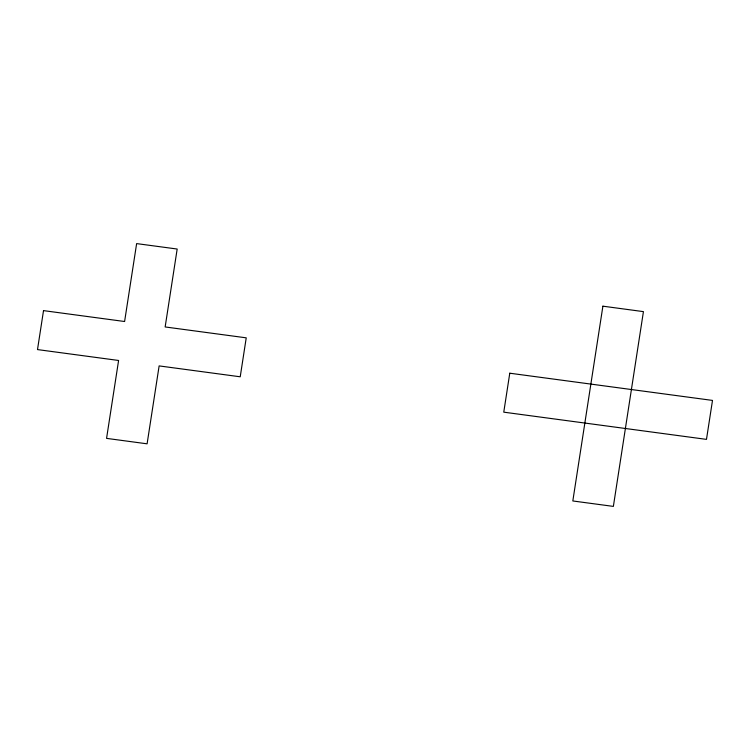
<?xml version="1.0" encoding="UTF-8"?>
<svg xmlns="http://www.w3.org/2000/svg" width="750" height="750" viewBox="0 0 750 750"><rect width="100%" height="100%" fill="white"/><g stroke="black" fill="none" stroke-linecap="round" stroke-linejoin="round"><path stroke-width="1.12" d="M43.519 310.622L37.5 349.584L118.594 360.469L106.566 438.375L147.103 443.822L159.131 365.906L240.225 376.791L246.234 337.838L165.15 326.953L177.178 249.037L136.631 243.6L124.603 321.506L43.519 310.622M509.775 373.209L503.766 412.162L706.481 439.378L712.5 400.416L509.775 373.209M602.897 306.178L572.822 500.963L613.369 506.4L643.434 311.625L602.897 306.178"/></g></svg>
